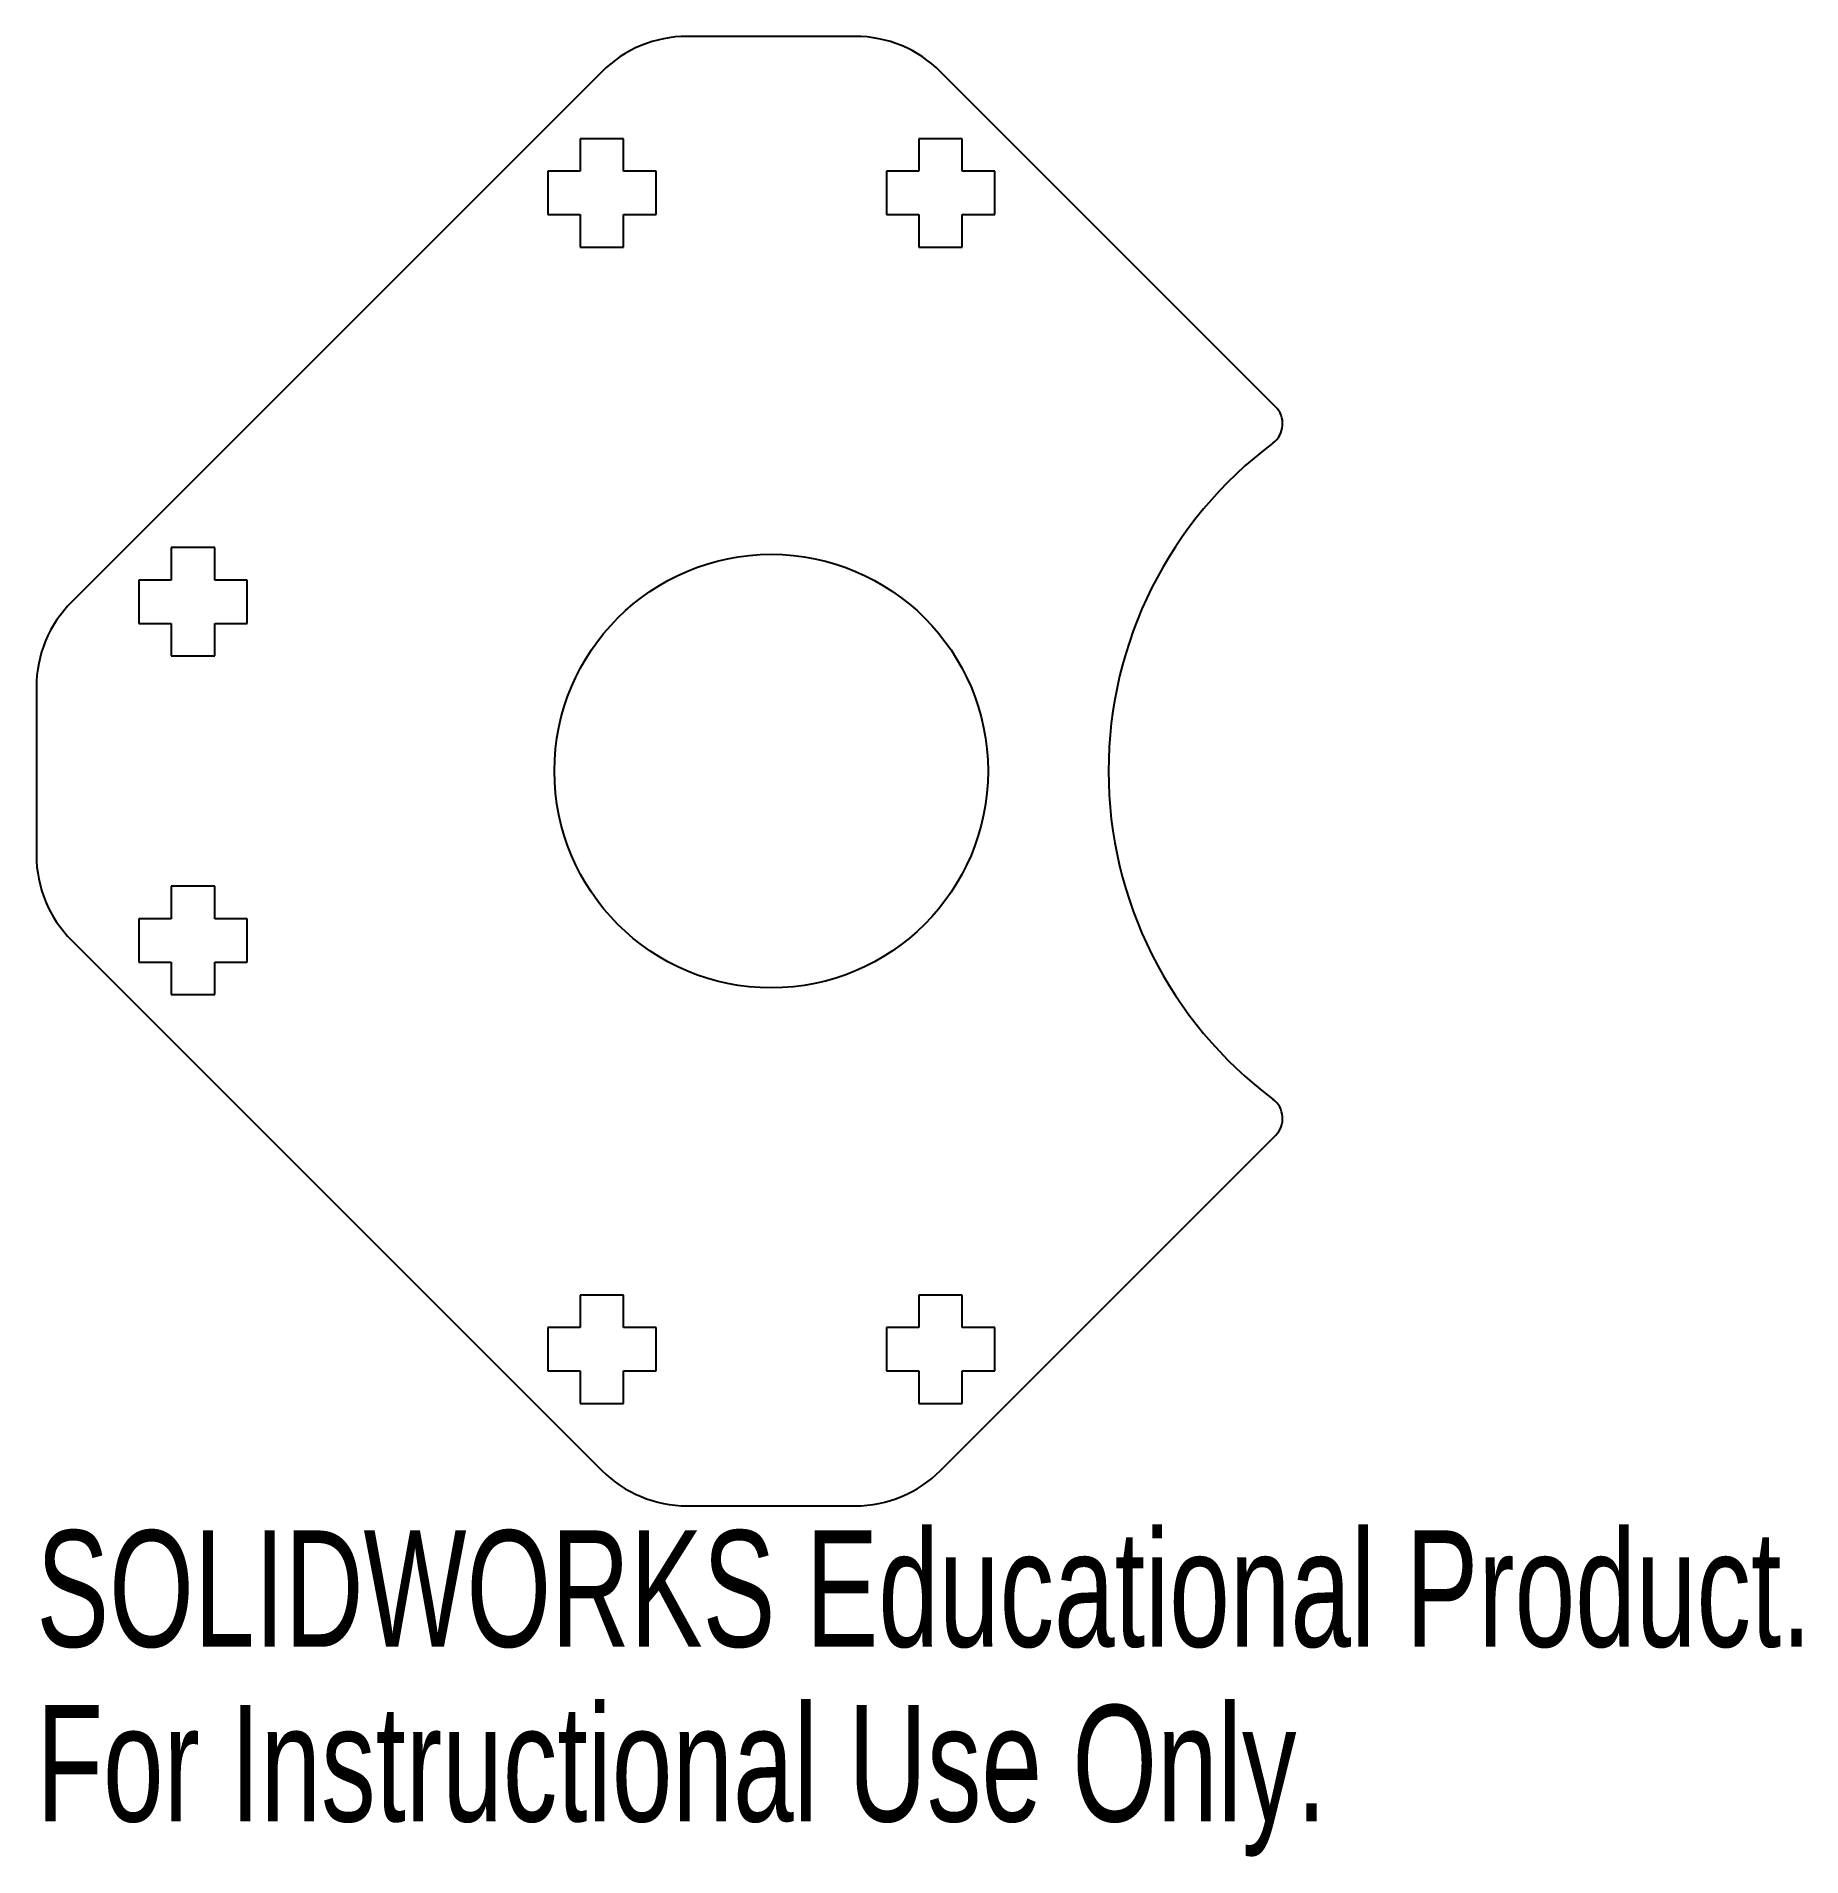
# Model space of a CAD drawing. Header units: millimetres. Extents: x -30.5 to 42.8, y -45.1 to 30.5.
import ezdxf

# ---------------------------------------------------------------- set-up
doc = ezdxf.new("R2010")
doc.units = ezdxf.units.MM
doc.styles.add('SLDTEXTSTYLE0', font='TXT', dxfattribs={"width": 0.7})

msp = doc.modelspace()

# ---------------------------------------------------------------- linework, layer by layer
at = {"color": 7, "linetype": 'Continuous', "lineweight": 25}
for p, q in [((3.491, 30.5), (-3.491, 30.5)), ((-7.027, 29.036), (-29.036, 7.027)), ((20.935, 15.128), (7.027, 29.036)), ((-6.129, 26.25), (-7.929, 26.25)), ((-7.929, 26.25), (-7.929, 24.9)), ((-6.129, 24.9), (-6.129, 26.25)), ((7.929, 26.25), (6.129, 26.25)), ((6.129, 26.25), (6.129, 24.9)), ((7.929, 24.9), (7.929, 26.25)), ((-7.929, 24.9), (-9.279, 24.9)), ((-9.279, 24.9), (-9.279, 23.1)), ((-4.779, 24.9), (-6.129, 24.9)), ((-4.779, 23.1), (-4.779, 24.9)), ((6.129, 24.9), (4.779, 24.9)), ((4.779, 24.9), (4.779, 23.1)), ((9.279, 24.9), (7.929, 24.9)), ((9.279, 23.1), (9.279, 24.9)), ((-9.279, 23.1), (-7.929, 23.1)), ((-7.929, 23.1), (-7.929, 21.75)), ((-6.129, 21.75), (-6.129, 23.1)), ((-6.129, 23.1), (-4.779, 23.1)), ((4.779, 23.1), (6.129, 23.1)), ((6.129, 23.1), (6.129, 21.75)), ((7.929, 23.1), (9.279, 23.1)), ((7.929, 21.75), (7.929, 23.1)), ((-7.929, 21.75), (-6.129, 21.75)), ((6.129, 21.75), (7.929, 21.75)), ((-23.1, 9.279), (-24.9, 9.279)), ((-24.9, 9.279), (-24.9, 7.929)), ((-23.1, 7.929), (-23.1, 9.279)), ((-26.25, 7.929), (-26.25, 6.129)), ((-24.9, 7.929), (-26.25, 7.929)), ((-21.75, 7.929), (-23.1, 7.929)), ((-21.75, 6.129), (-21.75, 7.929)), ((-26.25, 6.129), (-24.9, 6.129)), ((-24.9, 6.129), (-24.9, 4.779)), ((-23.1, 4.779), (-23.1, 6.129)), ((-23.1, 6.129), (-21.75, 6.129)), ((-24.9, 4.779), (-23.1, 4.779)), ((-30.5, 3.491), (-30.5, -3.491)), ((-23.1, -4.779), (-24.9, -4.779)), ((-24.9, -4.779), (-24.9, -6.129)), ((-23.1, -6.129), (-23.1, -4.779)), ((-24.9, -6.129), (-26.25, -6.129)), ((-26.25, -6.129), (-26.25, -7.929)), ((-21.75, -6.129), (-23.1, -6.129)), ((-21.75, -7.929), (-21.75, -6.129)), ((-29.036, -7.027), (-7.027, -29.036)), ((-26.25, -7.929), (-24.9, -7.929)), ((-24.9, -7.929), (-24.9, -9.279)), ((-23.1, -9.279), (-23.1, -7.929)), ((-23.1, -7.929), (-21.75, -7.929)), ((-24.9, -9.279), (-23.1, -9.279)), ((7.027, -29.036), (20.935, -15.128)), ((-6.129, -21.75), (-7.929, -21.75)), ((-7.929, -21.75), (-7.929, -23.1)), ((-6.129, -23.1), (-6.129, -21.75)), ((7.929, -21.75), (6.129, -21.75)), ((6.129, -21.75), (6.129, -23.1)), ((7.929, -23.1), (7.929, -21.75)), ((-7.929, -23.1), (-9.279, -23.1)), ((-9.279, -23.1), (-9.279, -24.9)), ((-4.779, -23.1), (-6.129, -23.1)), ((-4.779, -24.9), (-4.779, -23.1)), ((6.129, -23.1), (4.779, -23.1)), ((4.779, -23.1), (4.779, -24.9)), ((9.279, -23.1), (7.929, -23.1)), ((9.279, -24.9), (9.279, -23.1)), ((-9.279, -24.9), (-7.929, -24.9)), ((-7.929, -24.9), (-7.929, -26.25)), ((-6.129, -26.25), (-6.129, -24.9)), ((-6.129, -24.9), (-4.779, -24.9)), ((4.779, -24.9), (6.129, -24.9)), ((6.129, -24.9), (6.129, -26.25)), ((7.929, -26.25), (7.929, -24.9)), ((7.929, -24.9), (9.279, -24.9)), ((-7.929, -26.25), (-6.129, -26.25)), ((6.129, -26.25), (7.929, -26.25)), ((-3.491, -30.5), (3.491, -30.5))]:
    msp.add_line(p, q, dxfattribs=at)
msp.add_circle((0, 0), 9, dxfattribs=at)
for centre, radius, start, end in [((-3.491, 25.5), 5, 90, 135), ((3.491, 25.5), 5, 45, 90), ((20.228, 14.421), 1, 306.76022, 45), ((31, 0), 17, 126.76022, 233.23978), ((-25.5, 3.491), 5, 135, 180), ((-25.5, -3.491), 5, 180, 225), ((20.228, -14.421), 1, 315, 53.23978), ((-3.491, -25.5), 5, 225, 270), ((3.491, -25.5), 5, 270, 315)]:
    msp.add_arc(centre, radius, start, end, dxfattribs=at)

# ---------------------------------------------------------------- texts
at = {"color": 7, "linetype": 'Continuous', "char_height": 4.83362, "attachment_point": 1, "style": 'SLDTEXTSTYLE0'}
for s, insert in [('SOLIDWORKS Educational Product.', (-30.5, -31.52)), ('For Instructional Use Only.', (-30.5, -38.77))]:
    msp.add_mtext(s, dxfattribs=dict(at, insert=insert))

doc.saveas('drawing.dxf')
